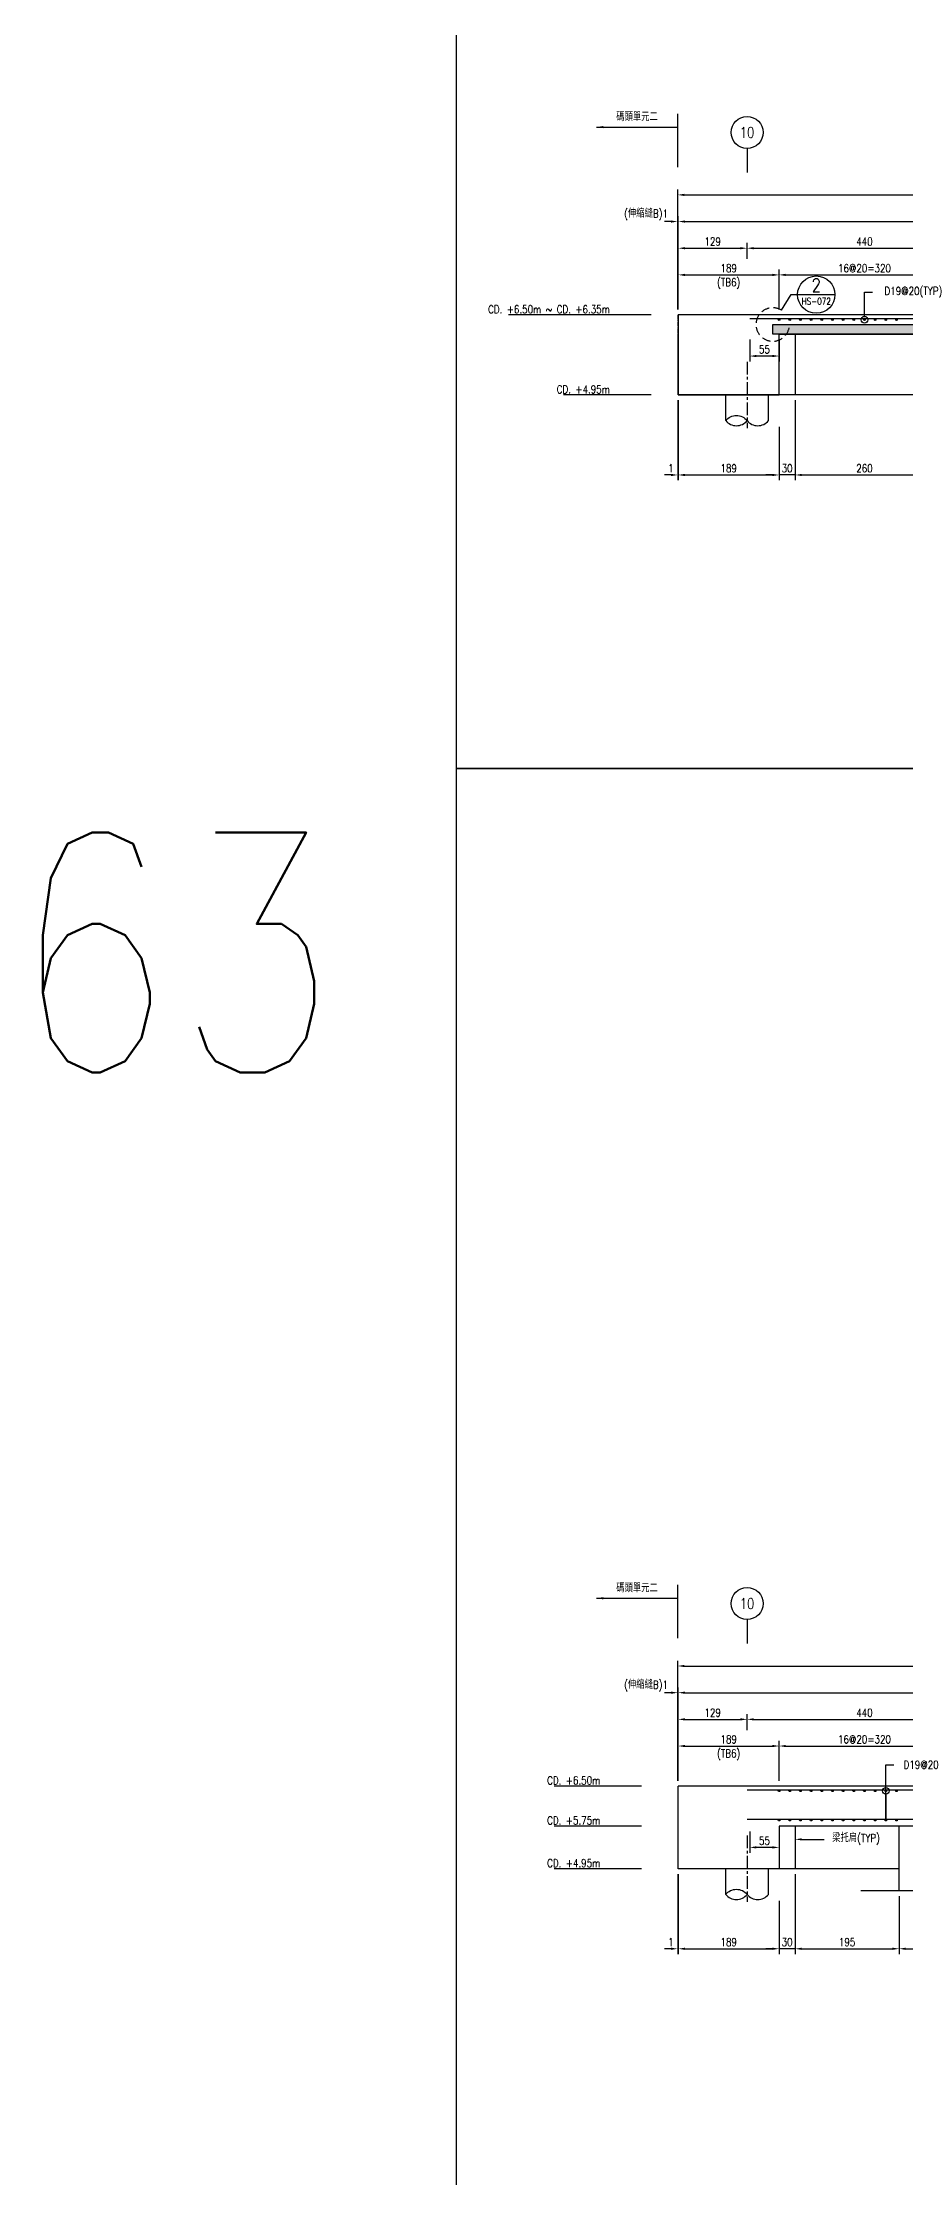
# Model space of a CAD drawing. Extents: x -791 to 13121, y -31587 to 2944.
# Drawn here: x -775 to 842, y -5403 to -1402 of the extents above; entities that cross this region are included whole.
import ezdxf
from ezdxf import colors
from ezdxf.entities.mleader import LeaderData, LeaderLine
from ezdxf.enums import TextEntityAlignment as Align
from ezdxf.math import Vec2, Vec3

# ---------------------------------------------------------------- set-up
doc = ezdxf.new("R2010")
doc.units = 0
doc.header["$LTSCALE"] = 0.05
doc.linetypes.add('CENTER', pattern=[50.8, 31.75, -6.35, 6.35, -6.35])
doc.linetypes.add('HIDDEN', pattern=[9.525, 6.35, -3.175])
doc.layers.get('0').update_dxf_attribs({"linetype": 'CONTINUOUS'})
doc.layers.get('Defpoints').update_dxf_attribs({"linetype": 'CONTINUOUS'})
for name, color, linetype in [('HB_0', 7, 'CONTINUOUS'), ('HB_DIM', 1, 'CONTINUOUS'), ('HB_ReBar', 3, 'CONTINUOUS'), ('HB_SYMBOLS', 7, 'CONTINUOUS'), ('HB_TXT_CTEXT', 2, 'CONTINUOUS'), ('底圖', 7, 'CONTINUOUS'), ('預鑄版_HATCH', 253, 'CONTINUOUS')]:
    doc.layers.add(name, color=color, linetype=linetype)
doc.styles.get("Standard").update_dxf_attribs({"font": 'ROMANS.shx', "width": 0.8, "bigfont": 'lchinap.shx'})
doc.dimstyles.new('50cm', dxfattribs={"dimscale": 5, "dimtxt": 3, "dimasz": 2.5, "dimexe": 2, "dimexo": 2, "dimgap": 1, "dimtad": 1, "dimdsep": 46, "dimtxsty": 'Standard', "dimcen": 0, "dimclrt": 2, "dimadec": 0, "dimazin": 0, "dimtfac": 1, "dimtix": 1, "dimtmove": 2, "dimatfit": 3, "dimfxl": 0, "dimtolj": 1, "dimtzin": 0, "dimarcsym": 0})

# ---------------------------------------------------------------- blocks, each defined once
blk = doc.blocks.new('_None')
blk = doc.blocks.new('gr_t')
at = {"layer": 'HB_SYMBOLS', "color": 4, "linetype": 'Continuous'}
blk.add_line((0, -6), (0, -15), dxfattribs=at)
blk.add_circle((0, 0), 6, dxfattribs=at)
at = {"layer": 'HB_SYMBOLS', "color": 4, "linetype": 'Continuous', "width": 0.8}
blk.add_attdef('A', text='', height=4.5, dxfattribs=at).set_placement((0, 0), align=Align.MIDDLE)
blk = doc.blocks.new('*D1778')
at = {"layer": 'Defpoints', "color": 0}
for p in [(0, 325), (-1669, 150), (0, 150)]:
    blk.add_point(p, dxfattribs=at)
at = {"layer": 'HB_DIM', "color": 0, "lineweight": -2}
for p, q in [((-1669, 160), (-1669, 335)), ((-1656.5, 325), (-12.5, 325))]:
    blk.add_line(p, q, dxfattribs=at)
at = {"layer": 'HB_DIM', "color": 0}
for points in [[(-1656.5, 327.1), (-1656.5, 322.9), (-1669, 325)], [(-12.5, 327.1), (-12.5, 322.9), (0, 325)]]:
    blk.add_solid(points, dxfattribs=at)
at = {"layer": 'HB_DIM', "color": 2, "insert": (-440, 337.5), "char_height": 15, "attachment_point": 5}
blk.add_mtext('\\A1;4197', dxfattribs=at)
blk = doc.blocks.new('*D1779')
at = {"layer": 'Defpoints', "color": 0}
for p in [(-1540, 275), (-1540, 245), (-1669, 150)]:
    blk.add_point(p, dxfattribs=at)
at = {"layer": 'HB_DIM', "color": 0, "lineweight": -2}
for p, q in [((-1669, 160), (-1669, 285)), ((-1540, 255), (-1540, 285)), ((-1656.5, 275), (-1552.5, 275))]:
    blk.add_line(p, q, dxfattribs=at)
at = {"layer": 'HB_DIM', "color": 0}
for points in [[(-1656.5, 277.1), (-1656.5, 272.9), (-1669, 275)], [(-1552.5, 277.1), (-1552.5, 272.9), (-1540, 275)]]:
    blk.add_solid(points, dxfattribs=at)
at = {"layer": 'HB_DIM', "color": 2, "insert": (-1604.5, 287.5), "char_height": 15, "attachment_point": 5}
blk.add_mtext('\\A1;129', dxfattribs=at)
blk = doc.blocks.new('*D1780')
at = {"layer": 'Defpoints', "color": 0}
for p in [(0, 375), (-1670, 150), (0, 150)]:
    blk.add_point(p, dxfattribs=at)
at = {"layer": 'HB_DIM', "color": 0, "lineweight": -2}
for p, q in [((-1670, 160), (-1670, 385)), ((-1657.5, 375), (-12.5, 375))]:
    blk.add_line(p, q, dxfattribs=at)
at = {"layer": 'HB_DIM', "color": 0}
for points in [[(-1657.5, 377.1), (-1657.5, 372.9), (-1670, 375)], [(-12.5, 377.1), (-12.5, 372.9), (0, 375)]]:
    blk.add_solid(points, dxfattribs=at)
at = {"layer": 'HB_DIM', "color": 2, "insert": (-439.5, 387.5), "char_height": 15, "attachment_point": 5}
blk.add_mtext('\\A1;4200', dxfattribs=at)
blk = doc.blocks.new('*D1781')
at = {"layer": 'Defpoints', "color": 0}
for p in [(-1670, 325), (-1670, 150), (-1669, 150)]:
    blk.add_point(p, dxfattribs=at)
at = {"layer": 'HB_DIM', "color": 0, "lineweight": -2}
for p, q in [((-1682.5, 325), (-1695, 325)), ((-1670, 160), (-1670, 335)), ((-1669, 325), (-1670, 325)), ((-1669, 160), (-1669, 335)), ((-1656.5, 325), (-1644, 325))]:
    blk.add_line(p, q, dxfattribs=at)
at = {"layer": 'HB_DIM', "color": 0}
for points in [[(-1682.5, 327.1), (-1682.5, 322.9), (-1670, 325)], [(-1656.5, 327.1), (-1656.5, 322.9), (-1669, 325)]]:
    blk.add_solid(points, dxfattribs=at)
at = {"layer": 'HB_DIM', "color": 2, "insert": (-1729.4, 337.5), "char_height": 15, "attachment_point": 5}
blk.add_mtext('\\A1;(伸縮縫B)1', dxfattribs=at)
blk = doc.blocks.new('*D1782')
at = {"layer": 'Defpoints', "color": 0}
for p in [(-1540, 245), (-1100, 275), (-1100, 245)]:
    blk.add_point(p, dxfattribs=at)
at = {"layer": 'HB_DIM', "color": 0, "lineweight": -2}
for p, q in [((-1540, 255), (-1540, 285)), ((-1100, 255), (-1100, 285)), ((-1527.5, 275), (-1112.5, 275))]:
    blk.add_line(p, q, dxfattribs=at)
at = {"layer": 'HB_DIM', "color": 0}
for points in [[(-1527.5, 277.1), (-1527.5, 272.9), (-1540, 275)], [(-1112.5, 277.1), (-1112.5, 272.9), (-1100, 275)]]:
    blk.add_solid(points, dxfattribs=at)
at = {"layer": 'HB_DIM', "color": 2, "insert": (-1320, 287.5), "char_height": 15, "attachment_point": 5}
blk.add_mtext('\\A1;440', dxfattribs=at)
blk = doc.blocks.new('ReBarPoint')
at = {"layer": 'HB_0'}
h = blk.add_hatch(color=0, dxfattribs=at)
h.dxf.hatch_style = 1
edge = h.paths.add_edge_path()
edge.add_arc((0, 0), 1.5, 0, 360)
at = {"layer": 'HB_ReBar', "color": 0}
blk.add_circle((0, 0), 1.5, dxfattribs=at)
blk = doc.blocks.new('*D1785')
at = {"layer": 'Defpoints', "color": 0}
for p in [(-1160, 225), (-1480, 150), (-1160, 150)]:
    blk.add_point(p, dxfattribs=at)
at = {"layer": 'HB_DIM', "color": 0, "lineweight": -2}
for p, q in [((-1480, 160), (-1480, 235)), ((-1467.5, 225), (-1172.5, 225)), ((-1160, 160), (-1160, 235))]:
    blk.add_line(p, q, dxfattribs=at)
at = {"layer": 'HB_DIM', "color": 0}
for points in [[(-1467.5, 227.1), (-1467.5, 222.9), (-1480, 225)], [(-1172.5, 227.1), (-1172.5, 222.9), (-1160, 225)]]:
    blk.add_solid(points, dxfattribs=at)
at = {"layer": 'HB_DIM', "color": 2, "insert": (-1320, 237.5), "char_height": 15, "attachment_point": 5}
blk.add_mtext('\\A1;16@20=320', dxfattribs=at)
blk = doc.blocks.new('*D1758')
at = {"layer": 'Defpoints', "color": 0}
for p in [(-1480, 225), (-1669, 150), (-1480, 150)]:
    blk.add_point(p, dxfattribs=at)
at = {"layer": 'HB_DIM', "color": 0, "lineweight": -2}
for p, q in [((-1669, 160), (-1669, 235)), ((-1656.5, 225), (-1492.5, 225)), ((-1480, 160), (-1480, 235))]:
    blk.add_line(p, q, dxfattribs=at)
at = {"layer": 'HB_DIM', "color": 0}
for points in [[(-1656.5, 227.1), (-1656.5, 222.9), (-1669, 225)], [(-1492.5, 227.1), (-1492.5, 222.9), (-1480, 225)]]:
    blk.add_solid(points, dxfattribs=at)
at = {"layer": 'HB_DIM', "color": 2, "char_height": 15, "attachment_point": 5}
for s, insert in [('\\A1;189', (-1574.5, 237.5)), ('\\A1;(TB6)', (-1574.5, 208.6))]:
    blk.add_mtext(s, dxfattribs=dict(at, insert=insert))
blk = doc.blocks.new('80cm直樁')
at = {"layer": 'HB_0', "linetype": 'Continuous'}
for p, q in [((-40, -48.1), (-40, 0)), ((40, -48.1), (40, 0))]:
    blk.add_line(p, q, dxfattribs=at)
for points in [[(-40, -48.1, -0.48), (0, -48.1, 0.48), (40, -48.1, 0.48)], [(-40, -48.1, 0.48), (0, -48.1, 0.48)]]:
    blk.add_lwpolyline(points, format="xyb", dxfattribs=at)
at = {"layer": 'HB_DIM', "color": 1, "linetype": 'CENTER', "ltscale": 15}
blk.add_line((0, 62.2), (0, -62.2), dxfattribs=at)
blk = doc.blocks.new('*D1773')
at = {"layer": 'Defpoints', "color": 0}
for p in [(-1450, 0), (-1190, 0), (-1190, -150)]:
    blk.add_point(p, dxfattribs=at)
at = {"layer": 'HB_DIM', "color": 0, "lineweight": -2}
for p, q in [((-1450, -10), (-1450, -160)), ((-1190, -10), (-1190, -160)), ((-1437.5, -150), (-1202.5, -150))]:
    blk.add_line(p, q, dxfattribs=at)
at = {"layer": 'HB_DIM', "color": 0}
for points in [[(-1437.5, -147.9), (-1437.5, -152.1), (-1450, -150)], [(-1202.5, -147.9), (-1202.5, -152.1), (-1190, -150)]]:
    blk.add_solid(points, dxfattribs=at)
at = {"layer": 'HB_DIM', "color": 2, "insert": (-1320, -137.5), "char_height": 15, "attachment_point": 5}
blk.add_mtext('\\A1;260', dxfattribs=at)
blk = doc.blocks.new('*D1774')
at = {"layer": 'Defpoints', "color": 0}
for p in [(-1669, 0), (-1480, -50), (-1480, -150)]:
    blk.add_point(p, dxfattribs=at)
at = {"layer": 'HB_DIM', "color": 0, "lineweight": -2}
for p, q in [((-1669, -10), (-1669, -160)), ((-1480, -60), (-1480, -160)), ((-1656.5, -150), (-1492.5, -150))]:
    blk.add_line(p, q, dxfattribs=at)
at = {"layer": 'HB_DIM', "color": 0}
for points in [[(-1656.5, -147.9), (-1656.5, -152.1), (-1669, -150)], [(-1492.5, -147.9), (-1492.5, -152.1), (-1480, -150)]]:
    blk.add_solid(points, dxfattribs=at)
at = {"layer": 'HB_DIM', "color": 2, "insert": (-1574.5, -137.5), "char_height": 15, "attachment_point": 5}
blk.add_mtext('\\A1;189', dxfattribs=at)
blk = doc.blocks.new('*D1775')
at = {"layer": 'Defpoints', "color": 0}
for p in [(-1450, 0), (-1480, -50), (-1480, -150)]:
    blk.add_point(p, dxfattribs=at)
at = {"layer": 'HB_DIM', "color": 0, "lineweight": -2}
for p, q in [((-1450, -10), (-1450, -160)), ((-1480, -60), (-1480, -160)), ((-1492.5, -150), (-1505, -150)), ((-1450, -150), (-1480, -150)), ((-1437.5, -150), (-1425, -150))]:
    blk.add_line(p, q, dxfattribs=at)
at = {"layer": 'HB_DIM', "color": 0}
for points in [[(-1492.5, -147.9), (-1492.5, -152.1), (-1480, -150)], [(-1437.5, -147.9), (-1437.5, -152.1), (-1450, -150)]]:
    blk.add_solid(points, dxfattribs=at)
at = {"layer": 'HB_DIM', "color": 2, "insert": (-1465, -137.5), "char_height": 15, "attachment_point": 5}
blk.add_mtext('\\A1;30', dxfattribs=at)
blk = doc.blocks.new('*D1776')
at = {"layer": 'Defpoints', "color": 0}
for p in [(-1670, 0), (-1669, 0), (-1670, -150)]:
    blk.add_point(p, dxfattribs=at)
at = {"layer": 'HB_DIM', "color": 0, "lineweight": -2}
for p, q in [((-1670, -10), (-1670, -160)), ((-1669, -10), (-1669, -160)), ((-1682.5, -150), (-1695, -150)), ((-1669, -150), (-1670, -150)), ((-1656.5, -150), (-1644, -150))]:
    blk.add_line(p, q, dxfattribs=at)
at = {"layer": 'HB_DIM', "color": 0}
for points in [[(-1682.5, -147.9), (-1682.5, -152.1), (-1670, -150)], [(-1656.5, -147.9), (-1656.5, -152.1), (-1669, -150)]]:
    blk.add_solid(points, dxfattribs=at)
at = {"layer": 'HB_DIM', "color": 2, "insert": (-1682.9, -137.5), "char_height": 15, "attachment_point": 5}
blk.add_mtext('\\A1;1', dxfattribs=at)
blk = doc.blocks.new('_DotBlank')
at = {"color": 0, "linetype": 'ByBlock', "lineweight": -2}
blk.add_line((-0.5, 0), (-1, 0), dxfattribs=at)
blk.add_circle((0, 0), 0.5, dxfattribs=at)
blk = doc.blocks.new('*D1753')
at = {"layer": 'Defpoints', "color": 0}
for p in [(-1535, 114), (-1480, 114), (-1535, 72.9)]:
    blk.add_point(p, dxfattribs=at)
at = {"layer": 'HB_DIM', "color": 0, "lineweight": -2}
for p, q in [((-1535, 104), (-1535, 62.9)), ((-1480, 104), (-1480, 62.9)), ((-1492.5, 72.9), (-1522.5, 72.9))]:
    blk.add_line(p, q, dxfattribs=at)
at = {"layer": 'HB_DIM', "color": 0}
for points in [[(-1522.5, 75), (-1522.5, 70.8), (-1535, 72.9)], [(-1492.5, 75), (-1492.5, 70.8), (-1480, 72.9)]]:
    blk.add_solid(points, dxfattribs=at)
at = {"layer": 'HB_DIM', "color": 2, "insert": (-1507.5, 85.4), "char_height": 15, "attachment_point": 5}
blk.add_mtext('\\A1;55', dxfattribs=at)
blk = doc.blocks.new('*D2579')
at = {"layer": 'Defpoints', "color": 0}
for p in [(-1670, 330), (-1670, 155), (-1669, 155)]:
    blk.add_point(p, dxfattribs=at)
at = {"layer": 'HB_DIM', "color": 0, "lineweight": -2}
for p, q in [((-1682.5, 330), (-1695, 330)), ((-1670, 165), (-1670, 340)), ((-1669, 330), (-1670, 330)), ((-1669, 165), (-1669, 340)), ((-1656.5, 330), (-1644, 330))]:
    blk.add_line(p, q, dxfattribs=at)
at = {"layer": 'HB_DIM', "color": 0}
for points in [[(-1682.5, 332.1), (-1682.5, 327.9), (-1670, 330)], [(-1656.5, 332.1), (-1656.5, 327.9), (-1669, 330)]]:
    blk.add_solid(points, dxfattribs=at)
at = {"layer": 'HB_DIM', "color": 2, "insert": (-1729.4, 342.5), "char_height": 15, "attachment_point": 5}
blk.add_mtext('\\A1;(伸縮縫B)1', dxfattribs=at)
blk = doc.blocks.new('*D2550')
at = {"layer": 'Defpoints', "color": 0}
for p in [(-1255, -41.7), (-945, -41.7), (-945, -150)]:
    blk.add_point(p, dxfattribs=at)
at = {"layer": 'HB_DIM', "color": 0, "lineweight": -2}
for p, q in [((-1255, -51.7), (-1255, -160)), ((-945, -51.7), (-945, -160)), ((-1242.5, -150), (-957.5, -150))]:
    blk.add_line(p, q, dxfattribs=at)
at = {"layer": 'HB_DIM', "color": 0}
for points in [[(-1242.5, -147.9), (-1242.5, -152.1), (-1255, -150)], [(-957.5, -147.9), (-957.5, -152.1), (-945, -150)]]:
    blk.add_solid(points, dxfattribs=at)
at = {"layer": 'HB_DIM', "color": 2, "insert": (-1100, -137.5), "char_height": 15, "attachment_point": 5}
blk.add_mtext('\\A1;310', dxfattribs=at)
blk = doc.blocks.new('*D2551')
at = {"layer": 'Defpoints', "color": 0}
for p in [(0, 330), (-1669, 155), (0, 155)]:
    blk.add_point(p, dxfattribs=at)
at = {"layer": 'HB_DIM', "color": 0, "lineweight": -2}
for p, q in [((-1669, 165), (-1669, 340)), ((-1656.5, 330), (-12.5, 330))]:
    blk.add_line(p, q, dxfattribs=at)
at = {"layer": 'HB_DIM', "color": 0}
for points in [[(-1656.5, 332.1), (-1656.5, 327.9), (-1669, 330)], [(-12.5, 332.1), (-12.5, 327.9), (0, 330)]]:
    blk.add_solid(points, dxfattribs=at)
at = {"layer": 'HB_DIM', "color": 2, "insert": (-440, 342.5), "char_height": 15, "attachment_point": 5}
blk.add_mtext('\\A1;4197', dxfattribs=at)
blk = doc.blocks.new('*D2552')
at = {"layer": 'Defpoints', "color": 0}
for p in [(-1540, 280), (-1540, 250), (-1669, 155)]:
    blk.add_point(p, dxfattribs=at)
at = {"layer": 'HB_DIM', "color": 0, "lineweight": -2}
for p, q in [((-1669, 165), (-1669, 290)), ((-1540, 260), (-1540, 290)), ((-1656.5, 280), (-1552.5, 280))]:
    blk.add_line(p, q, dxfattribs=at)
at = {"layer": 'HB_DIM', "color": 0}
for points in [[(-1656.5, 282.1), (-1656.5, 277.9), (-1669, 280)], [(-1552.5, 282.1), (-1552.5, 277.9), (-1540, 280)]]:
    blk.add_solid(points, dxfattribs=at)
at = {"layer": 'HB_DIM', "color": 2, "insert": (-1604.5, 292.5), "char_height": 15, "attachment_point": 5}
blk.add_mtext('\\A1;129', dxfattribs=at)
blk = doc.blocks.new('*D2553')
at = {"layer": 'Defpoints', "color": 0}
for p in [(0, 380), (-1670, 155), (0, 155)]:
    blk.add_point(p, dxfattribs=at)
at = {"layer": 'HB_DIM', "color": 0, "lineweight": -2}
for p, q in [((-1670, 165), (-1670, 390)), ((-1657.5, 380), (-12.5, 380))]:
    blk.add_line(p, q, dxfattribs=at)
at = {"layer": 'HB_DIM', "color": 0}
for points in [[(-1657.5, 382.1), (-1657.5, 377.9), (-1670, 380)], [(-12.5, 382.1), (-12.5, 377.9), (0, 380)]]:
    blk.add_solid(points, dxfattribs=at)
at = {"layer": 'HB_DIM', "color": 2, "insert": (-439.5, 392.5), "char_height": 15, "attachment_point": 5}
blk.add_mtext('\\A1;4200', dxfattribs=at)
blk = doc.blocks.new('*D2554')
at = {"layer": 'Defpoints', "color": 0}
for p in [(-1540, 250), (-1100, 280), (-1100, 250)]:
    blk.add_point(p, dxfattribs=at)
at = {"layer": 'HB_DIM', "color": 0, "lineweight": -2}
for p, q in [((-1540, 260), (-1540, 290)), ((-1100, 260), (-1100, 290)), ((-1527.5, 280), (-1112.5, 280))]:
    blk.add_line(p, q, dxfattribs=at)
at = {"layer": 'HB_DIM', "color": 0}
for points in [[(-1527.5, 282.1), (-1527.5, 277.9), (-1540, 280)], [(-1112.5, 282.1), (-1112.5, 277.9), (-1100, 280)]]:
    blk.add_solid(points, dxfattribs=at)
at = {"layer": 'HB_DIM', "color": 2, "insert": (-1320, 292.5), "char_height": 15, "attachment_point": 5}
blk.add_mtext('\\A1;440', dxfattribs=at)
blk = doc.blocks.new('*D2557')
at = {"layer": 'Defpoints', "color": 0}
for p in [(-1160, 230), (-1480, 155), (-1160, 155)]:
    blk.add_point(p, dxfattribs=at)
at = {"layer": 'HB_DIM', "color": 0, "lineweight": -2}
for p, q in [((-1480, 165), (-1480, 240)), ((-1467.5, 230), (-1172.5, 230)), ((-1160, 165), (-1160, 240))]:
    blk.add_line(p, q, dxfattribs=at)
at = {"layer": 'HB_DIM', "color": 0}
for points in [[(-1467.5, 232.1), (-1467.5, 227.9), (-1480, 230)], [(-1172.5, 232.1), (-1172.5, 227.9), (-1160, 230)]]:
    blk.add_solid(points, dxfattribs=at)
at = {"layer": 'HB_DIM', "color": 2, "insert": (-1320, 242.5), "char_height": 15, "attachment_point": 5}
blk.add_mtext('\\A1;16@20=320', dxfattribs=at)
blk = doc.blocks.new('*D2562')
at = {"layer": 'Defpoints', "color": 0}
for p in [(-1480, 230), (-1669, 155), (-1480, 155)]:
    blk.add_point(p, dxfattribs=at)
at = {"layer": 'HB_DIM', "color": 0, "lineweight": -2}
for p, q in [((-1669, 165), (-1669, 240)), ((-1656.5, 230), (-1492.5, 230)), ((-1480, 165), (-1480, 240))]:
    blk.add_line(p, q, dxfattribs=at)
at = {"layer": 'HB_DIM', "color": 0}
for points in [[(-1656.5, 232.1), (-1656.5, 227.9), (-1669, 230)], [(-1492.5, 232.1), (-1492.5, 227.9), (-1480, 230)]]:
    blk.add_solid(points, dxfattribs=at)
at = {"layer": 'HB_DIM', "color": 2, "char_height": 15, "attachment_point": 5}
for s, insert in [('\\A1;189', (-1574.5, 242.5)), ('\\A1;(TB6)', (-1574.5, 213.6))]:
    blk.add_mtext(s, dxfattribs=dict(at, insert=insert))
blk = doc.blocks.new('*D2574')
at = {"layer": 'Defpoints', "color": 0}
for p in [(-1450, 0), (-1255, -41.7), (-1255, -150)]:
    blk.add_point(p, dxfattribs=at)
at = {"layer": 'HB_DIM', "color": 0, "lineweight": -2}
for p, q in [((-1450, -10), (-1450, -160)), ((-1255, -51.7), (-1255, -160)), ((-1437.5, -150), (-1267.5, -150))]:
    blk.add_line(p, q, dxfattribs=at)
at = {"layer": 'HB_DIM', "color": 0}
for points in [[(-1437.5, -147.9), (-1437.5, -152.1), (-1450, -150)], [(-1267.5, -147.9), (-1267.5, -152.1), (-1255, -150)]]:
    blk.add_solid(points, dxfattribs=at)
at = {"layer": 'HB_DIM', "color": 2, "insert": (-1352.5, -137.5), "char_height": 15, "attachment_point": 5}
blk.add_mtext('\\A1;195', dxfattribs=at)
blk = doc.blocks.new('*D2575')
at = {"layer": 'Defpoints', "color": 0}
for p in [(-1669, 0), (-1480, -50), (-1480, -150)]:
    blk.add_point(p, dxfattribs=at)
at = {"layer": 'HB_DIM', "color": 0, "lineweight": -2}
for p, q in [((-1669, -10), (-1669, -160)), ((-1480, -60), (-1480, -160)), ((-1656.5, -150), (-1492.5, -150))]:
    blk.add_line(p, q, dxfattribs=at)
at = {"layer": 'HB_DIM', "color": 0}
for points in [[(-1656.5, -147.9), (-1656.5, -152.1), (-1669, -150)], [(-1492.5, -147.9), (-1492.5, -152.1), (-1480, -150)]]:
    blk.add_solid(points, dxfattribs=at)
at = {"layer": 'HB_DIM', "color": 2, "insert": (-1574.5, -137.5), "char_height": 15, "attachment_point": 5}
blk.add_mtext('\\A1;189', dxfattribs=at)
blk = doc.blocks.new('*D2576')
at = {"layer": 'Defpoints', "color": 0}
for p in [(-1450, 0), (-1480, -50), (-1480, -150)]:
    blk.add_point(p, dxfattribs=at)
at = {"layer": 'HB_DIM', "color": 0, "lineweight": -2}
for p, q in [((-1450, -10), (-1450, -160)), ((-1480, -60), (-1480, -160)), ((-1492.5, -150), (-1505, -150)), ((-1450, -150), (-1480, -150)), ((-1437.5, -150), (-1425, -150))]:
    blk.add_line(p, q, dxfattribs=at)
at = {"layer": 'HB_DIM', "color": 0}
for points in [[(-1492.5, -147.9), (-1492.5, -152.1), (-1480, -150)], [(-1437.5, -147.9), (-1437.5, -152.1), (-1450, -150)]]:
    blk.add_solid(points, dxfattribs=at)
at = {"layer": 'HB_DIM', "color": 2, "insert": (-1465, -137.5), "char_height": 15, "attachment_point": 5}
blk.add_mtext('\\A1;30', dxfattribs=at)
blk = doc.blocks.new('*D2577')
at = {"layer": 'Defpoints', "color": 0}
for p in [(-1670, 0), (-1669, 0), (-1670, -150)]:
    blk.add_point(p, dxfattribs=at)
at = {"layer": 'HB_DIM', "color": 0, "lineweight": -2}
for p, q in [((-1670, -10), (-1670, -160)), ((-1669, -10), (-1669, -160)), ((-1682.5, -150), (-1695, -150)), ((-1669, -150), (-1670, -150)), ((-1656.5, -150), (-1644, -150))]:
    blk.add_line(p, q, dxfattribs=at)
at = {"layer": 'HB_DIM', "color": 0}
for points in [[(-1682.5, -147.9), (-1682.5, -152.1), (-1670, -150)], [(-1656.5, -147.9), (-1656.5, -152.1), (-1669, -150)]]:
    blk.add_solid(points, dxfattribs=at)
at = {"layer": 'HB_DIM', "color": 2, "insert": (-1682.9, -137.5), "char_height": 15, "attachment_point": 5}
blk.add_mtext('\\A1;1', dxfattribs=at)
blk = doc.blocks.new('*D2581')
at = {"layer": 'Defpoints', "color": 0}
for p in [(-1535, 80), (-1480, 80), (-1535, 40)]:
    blk.add_point(p, dxfattribs=at)
at = {"layer": 'HB_DIM', "color": 0, "lineweight": -2}
for p, q in [((-1535, 70), (-1535, 30)), ((-1480, 70), (-1480, 30)), ((-1492.5, 40), (-1522.5, 40))]:
    blk.add_line(p, q, dxfattribs=at)
at = {"layer": 'HB_DIM', "color": 0}
for points in [[(-1522.5, 42.1), (-1522.5, 37.9), (-1535, 40)], [(-1492.5, 42.1), (-1492.5, 37.9), (-1480, 40)]]:
    blk.add_solid(points, dxfattribs=at)
at = {"layer": 'HB_DIM', "color": 2, "insert": (-1507.5, 52.5), "char_height": 15, "attachment_point": 5}
blk.add_mtext('\\A1;55', dxfattribs=at)
blk = doc.blocks.new('CA')
at = {"layer": 'HB_SYMBOLS', "color": 3, "linetype": 'Continuous'}
blk.add_line((0, 0), (14, 0), dxfattribs=at)
at = {"layer": 'HB_SYMBOLS', "color": 4, "linetype": 'Continuous'}
blk.add_circle((7, 0), 7, dxfattribs=at)
at = {"layer": 'HB_SYMBOLS', "color": 3, "linetype": 'Continuous', "width": 0.8}
blk.add_attdef('A', text='', height=5, dxfattribs=at).set_placement((7, 3.5), align=Align.MIDDLE)
at = {"layer": 'HB_SYMBOLS', "color": 1, "linetype": 'Continuous', "width": 0.8}
blk.add_attdef('HB2002', text='', height=2.5, dxfattribs=at).set_placement((7, -2.5), align=Align.MIDDLE)
blk = doc.blocks.new('斷面圖C左')
at = {"layer": '預鑄版_HATCH', "linetype": 'Continuous'}
h = blk.add_hatch(color=256, dxfattribs=at)
h.dxf.hatch_style = 2
h.paths.add_polyline_path([(-1492, 132), (-1148, 132), (-1148, 114), (-1492, 114)])
at = {"layer": 'HB_0', "color": 1, "linetype": 'CENTER', "ltscale": 5}
blk.add_line((-1670, 150), (-1670, 0), dxfattribs=at)
at = {"layer": 'HB_0', "color": 252}
blk.add_line((-1450, 114), (-1450, 0), dxfattribs=at)
at = {"layer": 'HB_0', "color": 4}
blk.add_lwpolyline([(0, 150), (-1669, 150), (-1669, 0), (-1480, 0), (-1480, 114), (-1160, 114), (-1160, 0), (-1040, 0), (-1040, 114), (-720, 114), (-720, 0), (-600, 0), (-600, 114), (-280, 114), (-280, 0), (-160, 0), (-160, 114), (0, 114), (0, 114), (0, 114), (0, 114), (0, 114), (0, 114), (0, 114)], dxfattribs=at)
at = {"layer": 'HB_0', "color": 7, "linetype": 'Continuous'}
blk.add_lwpolyline([(-1492, 132), (-1148, 132), (-1148, 114), (-1492, 114)], close=True, dxfattribs=at)
at = {"layer": 'HB_0'}
blk.add_lwpolyline([(0, 0), (-1669, 0), (-1669, 114)], dxfattribs=at)
at = {"layer": 'HB_DIM'}
blk.add_line((-1670, 426.993), (-1670, 526.993), dxfattribs=at)
at = {"layer": 'HB_ReBar'}
blk.add_lwpolyline([(0, 142.5), (-1535, 142.5)], dxfattribs=at)
at = {"layer": 'HB_0'}
blk.add_blockref('80cm直樁', (-1540, 0), dxfattribs=at)
at = {"layer": 'HB_ReBar'}
for p in [(-1480, 141), (-1460, 141), (-1440, 141), (-1420, 141), (-1400, 141), (-1380, 141), (-1360, 141), (-1340, 141), (-1320, 141), (-1300, 141), (-1280, 141), (-1260, 141)]:
    blk.add_blockref('ReBarPoint', p, dxfattribs=at)
at = {"layer": '底圖'}
ref = blk.add_blockref('gr_t', (-1540, 492.059), dxfattribs=dict(at, xscale=5, yscale=5, zscale=5))
ref.add_attrib('A', '10', dxfattribs={"layer": 'HB_SYMBOLS', "color": 4, "linetype": 'Continuous', "height": 20, "width": 0.8}).set_placement((-1540, 492.059), align=Align.MIDDLE)
at = {"layer": 'HB_DIM', "color": 2, "insert": (-1785.317, 528.401), "char_height": 15, "attachment_point": 1}
blk.add_mtext('碼頭單元二 ', dxfattribs=at)
at = {"layer": 'HB_DIM'}
for base, p1, text, picture, middle in [((0, 375), (-1670, 150), '4200', '*D1780', (-439.52, 387.5)), ((0, 325), (-1669, 150), '4197', '*D1778', (-440.02, 337.5))]:
    dim = blk.add_linear_dim(base=base, p1=p1, p2=(0, 149.996), text=text, dimstyle='50cm', override={"dimse2": 1}, dxfattribs=at)
    dim.commit()
    dim.dimension.update_dxf_attribs({"geometry": picture, "text_midpoint": middle, "dimtype": 160})
dim = blk.add_linear_dim(base=(-1670, 325), p1=(-1669, 150), p2=(-1670, 150), text='(伸縮縫B)<>', dimstyle='50cm', dxfattribs=at)
dim.commit()
dim.dimension.update_dxf_attribs({"geometry": '*D1781', "text_midpoint": (-1729.435, 337.5), "dimtype": 160})
for base, p1, p2, picture, middle in [((-1540, 275), (-1669, 150), (-1540, 245), '*D1779', (-1604.5, 287.5)), ((-1100, 275), (-1540, 245), (-1100, 245), '*D1782', (-1320, 287.5)), ((-1535, 72.897), (-1480, 114), (-1535, 114), '*D1753', (-1507.5, 85.397)), ((-1480, -150), (-1669, 0), (-1480, -50), '*D1774', (-1574.5, -137.5)), ((-1480, -150), (-1450, 0), (-1480, -50), '*D1775', (-1465, -137.5)), ((-1190, -150), (-1450, 0), (-1190, 0), '*D1773', (-1320, -137.5))]:
    dim = blk.add_linear_dim(base=base, p1=p1, p2=p2, dimstyle='50cm', dxfattribs=at)
    dim.commit()
    dim.dimension.update_dxf_attribs({"geometry": picture, "text_midpoint": middle})
for base, p1, p2, text, picture, middle in [((-1480, 225), (-1669, 150), (-1480, 150), '<>\\X(TB6)', '*D1758', (-1574.5, 225)), ((-1160, 225), (-1480, 150), (-1160, 150), '16@20=<>', '*D1785', (-1320, 237.5))]:
    dim = blk.add_linear_dim(base=base, p1=p1, p2=p2, text=text, dimstyle='50cm', dxfattribs=at)
    dim.commit()
    dim.dimension.update_dxf_attribs({"geometry": picture, "text_midpoint": middle})
dim = blk.add_linear_dim(base=(-1670, -150), p1=(-1669, 0), p2=(-1670, 0), dimstyle='50cm', dxfattribs=at)
dim.commit()
dim.dimension.update_dxf_attribs({"geometry": '*D1776', "text_midpoint": (-1682.94, -137.5), "dimtype": 160})
blk.add_leader([(-1822.263, 501.993), (-1670, 501.993)], dimstyle='50cm', dxfattribs=at)
ml = blk.add_multileader_mtext('Standard', dxfattribs=at)
ml.set_content('D19@20(TYP)', color=2)
ml.set_leader_properties(color=1)
ml.set_arrow_properties(name='DOTBLANK')
ml.build(insert=Vec2(0, 0))
ml.multileader.update_dxf_attribs({"dogleg_length": 3, "arrow_head_size": 12.5, "scale": 5})
ctx = ml.context
ctx.base_point, ctx.scale, ctx.char_height, ctx.arrow_head_size, ctx.landing_gap_size, ctx.plane_origin = Vec3(-1305, 192.393), 5, 15, 12.5, 15, Vec3(-1320, 141)
ctx.text_align_type = 2
notes = []
notes.append((ctx, [(0, (1, 1, 0), (-1320, 192.393), (1, 0), 15, [(0, [(-1320, 141)], 0, [])])]))
ctx.mtext.insert, ctx.mtext.alignment, ctx.mtext.flow_direction = Vec3(-1174, 202.393), 3, 5
ml = blk.add_multileader_mtext('Standard', dxfattribs=at)
ml.set_content('CD. +6.50m ~ CD. +6.35m', color=2)
ml.set_leader_properties(color=1)
ml.set_arrow_properties(name='NONE')
ml.build(insert=Vec2(0, 0))
ml.multileader.update_dxf_attribs({"text_left_attachment_type": 5, "text_right_attachment_type": 5, "dogleg_length": 3, "arrow_head_size": 12.5, "scale": 5})
ctx = ml.context
ctx.base_point, ctx.scale, ctx.char_height, ctx.arrow_head_size, ctx.landing_gap_size, ctx.plane_origin = Vec3(-2074.347, 150), 5, 15, 12.5, 15, Vec3(-1532.337, 150)
ctx.left_attachment, ctx.right_attachment, ctx.text_align_type = 5, 5, 2
notes.append((ctx, [(0, (1, 1, 0), (-1767.061, 150), (-1, 0), 15, [(0, [(-1720, 150)], 0, [])])]))
ctx.mtext.insert, ctx.mtext.alignment, ctx.mtext.flow_direction = Vec3(-1797.061, 168), 3, 5
ml = blk.add_multileader_mtext('Standard', dxfattribs=at)
ml.set_content('CD. +4.95m', color=2)
ml.set_leader_properties(color=1)
ml.set_arrow_properties(name='NONE')
ml.build(insert=Vec2(0, 0))
ml.multileader.update_dxf_attribs({"text_left_attachment_type": 5, "text_right_attachment_type": 5, "dogleg_length": 3, "arrow_head_size": 12.5, "scale": 5})
ctx = ml.context
ctx.base_point, ctx.scale, ctx.char_height, ctx.arrow_head_size, ctx.landing_gap_size, ctx.plane_origin = Vec3(-1921.776, 0), 5, 15, 12.5, 15, Vec3(-1532.337, 0)
ctx.left_attachment, ctx.right_attachment, ctx.text_align_type = 5, 5, 2
notes.append((ctx, [(0, (1, 1, 0), (-1767.061, 0), (-1, 0), 15, [(0, [(-1720, 0)], 0, [])])]))
ctx.mtext.insert, ctx.mtext.alignment, ctx.mtext.flow_direction = Vec3(-1797.061, 18), 3, 5
for ctx, leaders in notes:
    for number, flags, end, landing, length, lines in leaders:
        leader = LeaderData()
        leader.index, (leader.has_last_leader_line, leader.has_dogleg_vector, leader.attachment_direction) = number, flags
        leader.last_leader_point, leader.dogleg_vector, leader.dogleg_length = Vec3(end), Vec3(landing), length
        for number, points, colour, breaks in lines:
            line = LeaderLine()
            line.index, line.vertices, line.color, line.breaks = number, Vec3.list(points), colors.encode_raw_color(colour), breaks
            leader.lines.append(line)
        ctx.leaders.append(leader)
blk = doc.blocks.new('斷面圖D左')
at = {"layer": 'HB_0', "color": 1, "linetype": 'CENTER', "ltscale": 5}
blk.add_line((-1670, 155), (-1670, 0), dxfattribs=at)
at = {"layer": 'HB_0', "color": 4}
blk.add_line((0, 155), (-1669, 155), dxfattribs=at)
at = {"layer": 'HB_0', "color": 7}
blk.add_line((-1450, 80), (-1450, 0), dxfattribs=at)
at = {"layer": 'HB_0'}
for points in [[(-1255, 0), (-1669, 0), (-1669, 155)], [(-1255, -41.657), (-1255, 80)]]:
    blk.add_lwpolyline(points, dxfattribs=at)
at = {"layer": 'HB_0', "color": 4}
blk.add_lwpolyline([(0, 80), (-160, 80), (-160, 0), (-280, 0), (-280, 80), (-600, 80), (-600, 0), (-720, 0), (-720, 80), (-1480, 80), (-1480, 0), (-1669, 0)], dxfattribs=at)
at = {"layer": 'HB_DIM'}
blk.add_line((-1670, 431.993), (-1670, 531.993), dxfattribs=at)
at = {"layer": 'HB_DIM', "linetype": 'Continuous'}
blk.add_lwpolyline([(-894.538, -41.657), (-1079.166, -41.657, 0.52947275), (-1088.886, -55.959), (-1111.114, -27.356, -0.53281519), (-1120.834, -41.657), (-1326.979, -41.657)], format="xyb", dxfattribs=at)
at = {"layer": 'HB_ReBar'}
for points in [[(0, 147.5), (-1540, 147.5)], [(0, 92.5), (-1540, 92.5)]]:
    blk.add_lwpolyline(points, dxfattribs=at)
at = {"layer": 'HB_0'}
blk.add_blockref('80cm直樁', (-1540, 0), dxfattribs=at)
at = {"layer": 'HB_ReBar'}
for p in [(-1480, 146), (-1460, 146), (-1440, 146), (-1420, 146), (-1400, 146), (-1380, 146), (-1360, 146), (-1340, 146), (-1320, 146), (-1300, 146), (-1280, 146), (-1260, 146), (-1480, 91), (-1460, 91), (-1440, 91), (-1420, 91), (-1400, 91), (-1380, 91), (-1360, 91), (-1340, 91), (-1320, 91), (-1300, 91), (-1280, 91), (-1260, 91)]:
    blk.add_blockref('ReBarPoint', p, dxfattribs=at)
at = {"layer": '底圖'}
ref = blk.add_blockref('gr_t', (-1540, 497.059), dxfattribs=dict(at, xscale=5, yscale=5, zscale=5))
ref.add_attrib('A', '10', dxfattribs={"layer": 'HB_SYMBOLS', "color": 4, "linetype": 'Continuous', "height": 20, "width": 0.8}).set_placement((-1540, 497.059), align=Align.MIDDLE)
at = {"layer": 'HB_DIM', "color": 2, "insert": (-1785.317, 533.401), "char_height": 15, "attachment_point": 1}
blk.add_mtext('碼頭單元二 ', dxfattribs=at)
at = {"layer": 'HB_DIM'}
for base, p1, text, picture, middle in [((0, 380), (-1670, 155), '4200', '*D2553', (-439.52, 392.5)), ((0, 330), (-1669, 155), '4197', '*D2551', (-440.02, 342.5))]:
    dim = blk.add_linear_dim(base=base, p1=p1, p2=(0, 154.996), text=text, dimstyle='50cm', override={"dimse2": 1}, dxfattribs=at)
    dim.commit()
    dim.dimension.update_dxf_attribs({"geometry": picture, "text_midpoint": middle, "dimtype": 160})
dim = blk.add_linear_dim(base=(-1670, 330), p1=(-1669, 155), p2=(-1670, 155), text='(伸縮縫B)<>', dimstyle='50cm', dxfattribs=at)
dim.commit()
dim.dimension.update_dxf_attribs({"geometry": '*D2579', "text_midpoint": (-1729.435, 342.5), "dimtype": 160})
for base, p1, p2, picture, middle in [((-1540, 280), (-1669, 155), (-1540, 250), '*D2552', (-1604.5, 292.5)), ((-1100, 280), (-1540, 250), (-1100, 250), '*D2554', (-1320, 292.5)), ((-1535, 40), (-1480, 80), (-1535, 80), '*D2581', (-1507.5, 52.5)), ((-1480, -150), (-1669, 0), (-1480, -50), '*D2575', (-1574.5, -137.5)), ((-1480, -150), (-1450, 0), (-1480, -50), '*D2576', (-1465, -137.5)), ((-1255, -150), (-1450, 0), (-1255, -41.657), '*D2574', (-1352.5, -137.5)), ((-945, -150), (-1255, -41.657), (-945, -41.657), '*D2550', (-1100, -137.5))]:
    dim = blk.add_linear_dim(base=base, p1=p1, p2=p2, dimstyle='50cm', dxfattribs=at)
    dim.commit()
    dim.dimension.update_dxf_attribs({"geometry": picture, "text_midpoint": middle})
for base, p1, p2, text, picture, middle in [((-1480, 230), (-1669, 155), (-1480, 155), '<>\\X(TB6)', '*D2562', (-1574.5, 230)), ((-1160, 230), (-1480, 155), (-1160, 155), '16@20=<>', '*D2557', (-1320, 242.5))]:
    dim = blk.add_linear_dim(base=base, p1=p1, p2=p2, text=text, dimstyle='50cm', dxfattribs=at)
    dim.commit()
    dim.dimension.update_dxf_attribs({"geometry": picture, "text_midpoint": middle})
dim = blk.add_linear_dim(base=(-1670, -150), p1=(-1669, 0), p2=(-1670, 0), dimstyle='50cm', dxfattribs=at)
dim.commit()
dim.dimension.update_dxf_attribs({"geometry": '*D2577', "text_midpoint": (-1682.94, -137.5), "dimtype": 160})
blk.add_leader([(-1822.263, 506.993), (-1670, 506.993)], dimstyle='50cm', dxfattribs=at)
ml = blk.add_multileader_mtext('Standard', dxfattribs=at)
ml.set_content('D19@20', color=2)
ml.set_leader_properties(color=1)
ml.set_arrow_properties(name='DOTBLANK')
ml.build(insert=Vec2(0, 0))
ml.multileader.update_dxf_attribs({"dogleg_length": 3, "arrow_head_size": 12.5, "scale": 5})
ctx = ml.context
ctx.base_point, ctx.scale, ctx.char_height, ctx.arrow_head_size, ctx.landing_gap_size, ctx.plane_origin = Vec3(-1265, 195), 5, 15, 12.5, 15, Vec3(-1280, 146)
ctx.text_align_type = 2
notes = []
notes.append((ctx, [(0, (1, 1, 0), (-1280, 195), (1, 0), 15, [(1, [(-1280, 146), (-1280, 91)], 0, [])])]))
ctx.mtext.insert, ctx.mtext.alignment, ctx.mtext.flow_direction = Vec3(-1180.857, 202.5), 3, 5
ml = blk.add_multileader_mtext('Standard', dxfattribs=at)
ml.set_content('CD. +6.50m', color=2)
ml.set_leader_properties(color=1)
ml.set_arrow_properties(name='NONE')
ml.build(insert=Vec2(0, 0))
ml.multileader.update_dxf_attribs({"text_left_attachment_type": 5, "text_right_attachment_type": 5, "dogleg_length": 3, "arrow_head_size": 12.5, "scale": 5})
ctx = ml.context
ctx.base_point, ctx.scale, ctx.char_height, ctx.arrow_head_size, ctx.landing_gap_size, ctx.plane_origin = Vec3(-1939.711, 155), 5, 15, 12.5, 15, Vec3(-1550.272, 160)
ctx.left_attachment, ctx.right_attachment, ctx.text_align_type = 5, 5, 2
notes.append((ctx, [(0, (1, 1, 0), (-1784.997, 155), (-1, 0), 15, [(0, [(-1737.935, 155)], 0, [])])]))
ctx.mtext.insert, ctx.mtext.alignment, ctx.mtext.flow_direction = Vec3(-1814.997, 173), 3, 5
ml = blk.add_multileader_mtext('Standard', dxfattribs=at)
ml.set_content('CD. +5.75m', color=2)
ml.set_leader_properties(color=1)
ml.set_arrow_properties(name='NONE')
ml.build(insert=Vec2(0, 0))
ml.multileader.update_dxf_attribs({"text_left_attachment_type": 5, "text_right_attachment_type": 5, "dogleg_length": 3, "arrow_head_size": 12.5, "scale": 5})
ctx = ml.context
ctx.base_point, ctx.scale, ctx.char_height, ctx.arrow_head_size, ctx.landing_gap_size, ctx.plane_origin = Vec3(-1939.711, 80), 5, 15, 12.5, 15, Vec3(-1550.272, 85)
ctx.left_attachment, ctx.right_attachment, ctx.text_align_type = 5, 5, 2
notes.append((ctx, [(0, (1, 1, 0), (-1784.997, 80), (-1, 0), 15, [(0, [(-1737.935, 80)], 0, [])])]))
ctx.mtext.insert, ctx.mtext.alignment, ctx.mtext.flow_direction = Vec3(-1814.997, 98), 3, 5
ml = blk.add_multileader_mtext('Standard', dxfattribs=at)
ml.set_content('梁托肩(TYP)', color=2)
ml.set_leader_properties(color=1)
ml.build(insert=Vec2(0, 0))
ml.multileader.update_dxf_attribs({"dogleg_length": 3, "arrow_head_size": 12.5, "scale": 5})
ctx = ml.context
ctx.base_point, ctx.scale, ctx.char_height, ctx.arrow_head_size, ctx.landing_gap_size, ctx.plane_origin = Vec3(-1395.468, 55.111), 5, 15, 12.5, 15, Vec3(-1429.688, 3.717)
notes.append((ctx, [(0, (1, 1, 0), (-1410.468, 55.111), (1, 0), 15, [(0, [(-1450, 55.111)], 0, [])])]))
ctx.mtext.insert, ctx.mtext.flow_direction = Vec3(-1380.468, 65.111), 5
ml = blk.add_multileader_mtext('Standard', dxfattribs=at)
ml.set_content('CD. +4.95m', color=2)
ml.set_leader_properties(color=1)
ml.set_arrow_properties(name='NONE')
ml.build(insert=Vec2(0, 0))
ml.multileader.update_dxf_attribs({"text_left_attachment_type": 5, "text_right_attachment_type": 5, "dogleg_length": 3, "arrow_head_size": 12.5, "scale": 5})
ctx = ml.context
ctx.base_point, ctx.scale, ctx.char_height, ctx.arrow_head_size, ctx.landing_gap_size, ctx.plane_origin = Vec3(-1939.711, 0), 5, 15, 12.5, 15, Vec3(-1550.272, 5)
ctx.left_attachment, ctx.right_attachment, ctx.text_align_type = 5, 5, 2
notes.append((ctx, [(0, (1, 1, 0), (-1784.997, 0), (-1, 0), 15, [(0, [(-1737.935, 0)], 0, [])])]))
ctx.mtext.insert, ctx.mtext.alignment, ctx.mtext.flow_direction = Vec3(-1814.997, 18), 3, 5
for ctx, leaders in notes:
    for number, flags, end, landing, length, lines in leaders:
        leader = LeaderData()
        leader.index, (leader.has_last_leader_line, leader.has_dogleg_vector, leader.attachment_direction) = number, flags
        leader.last_leader_point, leader.dogleg_vector, leader.dogleg_length = Vec3(end), Vec3(landing), length
        for number, points, colour, breaks in lines:
            line = LeaderLine()
            line.index, line.vertices, line.color, line.breaks = number, Vec3.list(points), colors.encode_raw_color(colour), breaks
            leader.lines.append(line)
        ctx.leaders.append(leader)

msp = doc.modelspace()

# ---------------------------------------------------------------- linework, layer by layer
at = {"layer": 'Defpoints', "color": 217}
for points in [[(3945, -2317.5), (2947.5, -2317.5), (2947.5, -2762.5), (0, -2762.5), (0, 0), (3945, 0)], [(3945, -5080), (2947.5, -5080), (2947.5, -5525), (0, -5525), (0, -2762.5), (3945, -2762.5)]]:
    msp.add_lwpolyline(points, close=True, dxfattribs=at)
at = {"layer": 'HB_DIM', "color": 1, "linetype": 'Continuous'}
msp.add_lwpolyline([(609.516, -1903.844), (627.697, -1874.5), (639.641, -1874.5)], dxfattribs=at)
at = {"layer": 'HB_DIM', "color": 1, "linetype": 'HIDDEN', "ltscale": 50}
msp.add_arc((593, -1930.5), 31.357, 58.217937, 360, dxfattribs=at)

# ---------------------------------------------------------------- block references
at = {"layer": 'HB_0', "color": 4}
for name, p in [('斷面圖C左', (2085, -2062.5)), ('斷面圖D左', (2085, -4825))]:
    msp.add_blockref(name, p, dxfattribs=at)
at = {"layer": 'HB_TXT_CTEXT', "linetype": 'Continuous', "xscale": 5.000000004656613, "yscale": 5.000000004656613, "zscale": 5.000000004656613}
msp.add_blockref('CA', (639.641, -1874.5), dxfattribs=at).add_auto_attribs({'HB2002': 'HS-072', 'A': '2'})

# ---------------------------------------------------------------- texts
at = {"layer": 'HB_0', "color": 2, "insert": (-837.047, -2882.523), "char_height": 450, "attachment_point": 1}
msp.add_mtext_dynamic_manual_height_columns('63', width=707.24433, gutter_width=225, heights=[0], dxfattribs=at)

doc.saveas('drawing.dxf')
